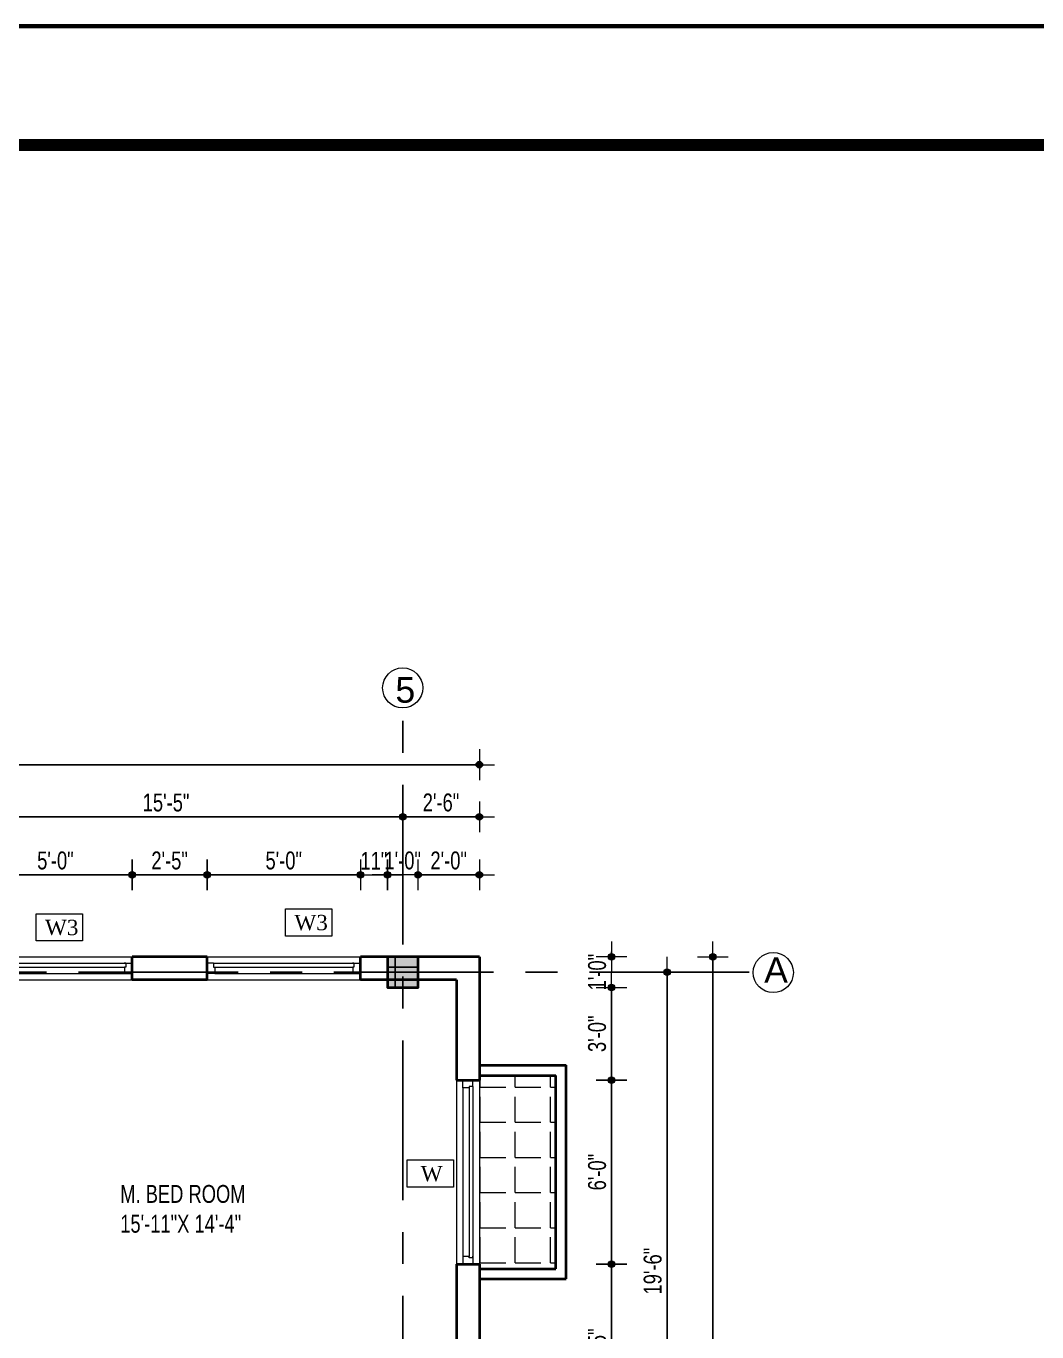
# Model space of a CAD drawing. Header units: inches. Extents: x 108286 to 1018414, y -1240248 to 57686.
# Drawn here: x 506826 to 507222, y -615852 to -615341 of the extents above; entities that cross this region are included whole.
import ezdxf

# ---------------------------------------------------------------- set-up
doc = ezdxf.new("R2010")
doc.units = ezdxf.units.IN
doc.header["$MEASUREMENT"] = 0
doc.linetypes.add('CENTERX2', pattern=[4, 2.5, -0.5, 0.5, -0.5])
for name, color, linetype, lineweight in [('DIMENSION', 142, 'Continuous', 13), ('dimentions', 123, 'Continuous', 9), ('DOOR WINDOW', 6, 'Continuous', 0), ('ELEVATION', 31, 'Continuous', 25), ('furniture', 32, 'Continuous', 13), ('HACTH', 8, 'Continuous', 5), ('pillar', 1, 'Continuous', 35), ('SHEETS', 7, 'Continuous', 60), ('TEXT', 231, 'Continuous', 20), ('WALL', 8, 'Continuous', 35)]:
    doc.layers.add(name, color=color, linetype=linetype, lineweight=lineweight)
doc.layers.add('VEHICLE', color=9, linetype='Continuous')
doc.styles.add('7 INCH', font='swisscl.ttf', dxfattribs={"height": 7})
doc.styles.add('7 INCH str', font='times.ttf', dxfattribs={"height": 6})
doc.dimstyles.new('7 INCH', dxfattribs={"dimscale": 0, "dimtxt": 7, "dimasz": 1, "dimexe": 2, "dimexo": 9, "dimgap": 2, "dimtad": 1, "dimdec": 0, "dimzin": 3, "dimdsep": 46, "dimlunit": 4, "dimtxsty": '7 INCH', "dimblk": 'DIM', "dimcen": 3, "dimdle": 3, "dimse1": 1, "dimse2": 1, "dimclrd": 256, "dimclre": 256, "dimclrt": 7, "dimadec": 1, "dimazin": 2, "dimtfac": 1, "dimtdec": 0, "dimtix": 1, "dimtofl": 0, "dimtmove": 2, "dimatfit": 3, "dimldrblk": 'ARW', "dimfxl": 2, "dimfrac": 2, "dimtolj": 2, "dimtzin": 0, "dimarcsym": 0})
pattern_1 = [(0, (3465.355, -6053.66), (0, 13.75), [10, -3.75]), (90, (3465.355, -6053.66), (-13.75, 8e-16), [10, -3.75])]

# ---------------------------------------------------------------- blocks, each defined once
blk = doc.blocks.new('DFGDG')
at = {"layer": 'pillar'}
blk.add_hatch(color=4, dxfattribs=at).paths.add_polyline_path([(456398.92, -510693.64), (456386.92, -510693.64), (456386.92, -510705.64), (456398.92, -510705.64)])
blk.add_lwpolyline([(456398.92, -510693.64), (456386.92, -510693.64), (456386.92, -510705.64), (456398.92, -510705.64)], close=True, dxfattribs=at)
blk = doc.blocks.new('*U480')
at = {"layer": 'DOOR WINDOW'}
for p, q in [((-184.36, 4.5), (-184.36, -4.5)), ((-184.36, 4.5), (-112.36, 4.5)), ((-181.86, 2), (-184.36, 2)), ((-181.86, 2), (-114.86, 2)), ((-181.86, 2), (-181.86, 0.5)), ((-181.86, 0.5), (-181.36, 0.5)), ((-181.36, 0.5), (-181.36, -2)), ((-181.36, 0.5), (-115.36, 0.5)), ((-114.86, 2), (-115.46, 2)), ((-115.36, 0.5), (-115.36, -2)), ((-114.86, 0.5), (-115.36, 0.5)), ((-115.36, 0.5), (-115.36, -2)), ((-114.86, 0.5), (-115.36, 0.5)), ((-114.86, 2), (-114.86, 0.5)), ((-114.86, 2), (-114.86, 0.5)), ((-114.86, 2), (-112.36, 2)), ((-112.36, 4.5), (-112.36, -4.5)), ((-112.36, 4.5), (-112.36, -4.5)), ((-112.36, 4.5), (-112.36, -4.5)), ((-181.36, -2), (-184.36, -2)), ((-184.36, -4.5), (-112.36, -4.5)), ((-181.36, -2), (-115.36, -2)), ((-115.46, -2), (-115.36, -2)), ((-115.36, -2), (-112.36, -2))]:
    blk.add_line(p, q, dxfattribs=at)
blk = doc.blocks.new('*U484')
at = {"layer": 'DOOR WINDOW'}
for p, q in [((-196.36, 4.5), (-196.36, -4.5)), ((-196.36, 4.5), (-136.36, 4.5)), ((-193.86, 2), (-196.36, 2)), ((-193.86, 2), (-138.86, 2)), ((-193.86, 2), (-193.86, 0.5)), ((-193.86, 0.5), (-193.36, 0.5)), ((-193.36, 0.5), (-193.36, -2)), ((-193.36, 0.5), (-139.36, 0.5)), ((-138.86, 2), (-139.45, 2)), ((-139.36, 0.5), (-139.36, -2)), ((-138.86, 0.5), (-139.36, 0.5)), ((-139.36, 0.5), (-139.36, -2)), ((-138.86, 0.5), (-139.36, 0.5)), ((-138.86, 2), (-138.86, 0.5)), ((-138.86, 2), (-138.86, 0.5)), ((-138.86, 2), (-136.36, 2)), ((-136.36, 4.5), (-136.36, -4.5)), ((-136.36, 4.5), (-136.36, -4.5)), ((-136.36, 4.5), (-136.36, -4.5)), ((-193.36, -2), (-196.36, -2)), ((-196.36, -4.5), (-136.36, -4.5)), ((-193.36, -2), (-139.36, -2)), ((-139.45, -2), (-139.36, -2)), ((-139.36, -2), (-136.36, -2))]:
    blk.add_line(p, q, dxfattribs=at)
blk = doc.blocks.new('*U488')
at = {"layer": 'DOOR WINDOW'}
for p, q in [((-196.36, 4.5), (-196.36, -4.5)), ((-196.36, 4.5), (-136.36, 4.5)), ((-193.86, 2), (-196.36, 2)), ((-193.86, 2), (-138.86, 2)), ((-193.86, 2), (-193.86, 0.5)), ((-193.86, 0.5), (-193.36, 0.5)), ((-193.36, 0.5), (-193.36, -2)), ((-193.36, 0.5), (-139.36, 0.5)), ((-138.86, 2), (-139.45, 2)), ((-139.36, 0.5), (-139.36, -2)), ((-138.86, 0.5), (-139.36, 0.5)), ((-139.36, 0.5), (-139.36, -2)), ((-138.86, 0.5), (-139.36, 0.5)), ((-138.86, 2), (-138.86, 0.5)), ((-138.86, 2), (-138.86, 0.5)), ((-138.86, 2), (-136.36, 2)), ((-136.36, 4.5), (-136.36, -4.5)), ((-136.36, 4.5), (-136.36, -4.5)), ((-136.36, 4.5), (-136.36, -4.5)), ((-193.36, -2), (-196.36, -2)), ((-196.36, -4.5), (-136.36, -4.5)), ((-193.36, -2), (-139.36, -2)), ((-139.45, -2), (-139.36, -2)), ((-139.36, -2), (-136.36, -2))]:
    blk.add_line(p, q, dxfattribs=at)
blk = doc.blocks.new('DIM')
at = {"layer": 'DIMENSION'}
h = blk.add_hatch(color=256, dxfattribs=at)
h.paths.add_polyline_path([(0, 1.28), (0, 0), (1.28, 0, 0.414214)])
h.paths.add_polyline_path([(1.28, 0), (0, 0), (0, -1.28, 0.414214)])
h.paths.add_polyline_path([(0, 0), (-1.28, 0, 0.414214), (0, -1.28)])
h.paths.add_polyline_path([(0, 1.28, 0.414214), (-1.28, 0), (0, 0)])
for p, q in [((0, 6), (0, -6)), ((-6, 0), (6, 0))]:
    blk.add_line(p, q, dxfattribs=at)
blk.add_circle((0, 0), 1.28, dxfattribs=at)
blk = doc.blocks.new('*D781')
at = {"layer": 'Defpoints', "color": 0, "ltscale": 15}
for p in [(506979.79, -615673.09), (506979.79, -615705.15), (507003.79, -615705.15)]:
    blk.add_point(p, dxfattribs=at)
at = {"layer": 'dimentions', "lineweight": -2, "ltscale": 15}
blk.add_line((507002.79, -615673.09), (506980.79, -615673.09), dxfattribs=at)
at = {"layer": 'dimentions', "lineweight": -2, "ltscale": 15, "rotation": 180}
blk.add_blockref('DIM', (506979.79, -615673.09), dxfattribs=at)
at = {"layer": 'dimentions', "lineweight": -2, "ltscale": 15}
blk.add_blockref('DIM', (507003.79, -615673.09), dxfattribs=at)
at = {"layer": 'dimentions', "color": 7, "ltscale": 15, "insert": (506991.79, -615667.51), "char_height": 7, "attachment_point": 5, "style": '7 INCH'}
blk.add_mtext('\\A2;2\'-0"', dxfattribs=at)
blk = doc.blocks.new('ARW')
at = {"layer": 'DIMENSION'}
blk.add_lwpolyline([(-0.5, 0, 0, 3, 0), (-5.5, 0, 0, 0, 0), (-0.5, 0, 0, 0, 0)], format="xyseb", dxfattribs=at)
blk = doc.blocks.new('*D782')
at = {"layer": 'Defpoints', "color": 0, "ltscale": 15}
for p in [(506967.79, -615673.09), (506967.79, -615709.15), (506979.79, -615705.15)]:
    blk.add_point(p, dxfattribs=at)
at = {"layer": 'dimentions', "lineweight": -2, "ltscale": 15}
for p, q in [((506966.79, -615673.09), (506965.79, -615673.09)), ((506980.79, -615673.09), (506981.79, -615673.09))]:
    blk.add_line(p, q, dxfattribs=at)
blk.add_blockref('DIM', (506967.79, -615673.09), dxfattribs=at)
at = {"layer": 'dimentions', "lineweight": -2, "ltscale": 15, "rotation": 180}
blk.add_blockref('DIM', (506979.79, -615673.09), dxfattribs=at)
at = {"layer": 'dimentions', "color": 7, "ltscale": 15, "insert": (506973.79, -615667.51), "char_height": 7, "attachment_point": 5, "style": '7 INCH'}
blk.add_mtext('\\A2;1\'-0"', dxfattribs=at)
blk = doc.blocks.new('*D783')
at = {"layer": 'Defpoints', "color": 0, "ltscale": 15}
for p in [(506957.23, -615673.09), (506957.23, -615705.15), (506967.79, -615709.15)]:
    blk.add_point(p, dxfattribs=at)
at = {"layer": 'dimentions', "lineweight": -2, "ltscale": 15}
for p, q in [((506956.23, -615673.09), (506955.23, -615673.09)), ((506968.79, -615673.09), (506969.79, -615673.09))]:
    blk.add_line(p, q, dxfattribs=at)
blk.add_blockref('DIM', (506957.23, -615673.09), dxfattribs=at)
at = {"layer": 'dimentions', "lineweight": -2, "ltscale": 15, "rotation": 180}
blk.add_blockref('DIM', (506967.79, -615673.09), dxfattribs=at)
at = {"layer": 'dimentions', "color": 7, "ltscale": 15, "insert": (506962.51, -615667.59), "char_height": 7, "attachment_point": 5, "style": '7 INCH'}
blk.add_mtext('\\A2;11"', dxfattribs=at)
blk = doc.blocks.new('*D784')
at = {"layer": 'Defpoints', "color": 0, "ltscale": 15}
for p in [(506897.23, -615673.09), (506897.23, -615705.15), (506957.23, -615705.15)]:
    blk.add_point(p, dxfattribs=at)
at = {"layer": 'dimentions', "lineweight": -2, "ltscale": 15}
blk.add_line((506956.23, -615673.09), (506898.23, -615673.09), dxfattribs=at)
at = {"layer": 'dimentions', "lineweight": -2, "ltscale": 15, "rotation": 180}
blk.add_blockref('DIM', (506897.23, -615673.09), dxfattribs=at)
at = {"layer": 'dimentions', "lineweight": -2, "ltscale": 15}
blk.add_blockref('DIM', (506957.23, -615673.09), dxfattribs=at)
at = {"layer": 'dimentions', "color": 7, "ltscale": 15, "insert": (506927.23, -615667.51), "char_height": 7, "attachment_point": 5, "style": '7 INCH'}
blk.add_mtext('\\A2;5\'-0"', dxfattribs=at)
blk = doc.blocks.new('*D785')
at = {"layer": 'Defpoints', "color": 0, "ltscale": 15}
for p in [(506867.86, -615673.09), (506867.86, -615705.15), (506897.23, -615705.15)]:
    blk.add_point(p, dxfattribs=at)
at = {"layer": 'dimentions', "lineweight": -2, "ltscale": 15}
blk.add_line((506896.23, -615673.09), (506868.86, -615673.09), dxfattribs=at)
at = {"layer": 'dimentions', "lineweight": -2, "ltscale": 15, "rotation": 180}
blk.add_blockref('DIM', (506867.86, -615673.09), dxfattribs=at)
at = {"layer": 'dimentions', "lineweight": -2, "ltscale": 15}
blk.add_blockref('DIM', (506897.23, -615673.09), dxfattribs=at)
at = {"layer": 'dimentions', "color": 7, "ltscale": 15, "insert": (506882.55, -615667.51), "char_height": 7, "attachment_point": 5, "style": '7 INCH'}
blk.add_mtext('\\A2;2\'-5"', dxfattribs=at)
blk = doc.blocks.new('*D786')
at = {"layer": 'Defpoints', "color": 0, "ltscale": 15}
for p in [(506807.86, -615673.09), (506807.86, -615705.15), (506867.86, -615705.15)]:
    blk.add_point(p, dxfattribs=at)
at = {"layer": 'dimentions', "lineweight": -2, "ltscale": 15}
blk.add_line((506866.86, -615673.09), (506808.86, -615673.09), dxfattribs=at)
at = {"layer": 'dimentions', "lineweight": -2, "ltscale": 15, "rotation": 180}
blk.add_blockref('DIM', (506807.86, -615673.09), dxfattribs=at)
at = {"layer": 'dimentions', "lineweight": -2, "ltscale": 15}
blk.add_blockref('DIM', (506867.86, -615673.09), dxfattribs=at)
at = {"layer": 'dimentions', "color": 7, "ltscale": 15, "insert": (506837.86, -615667.51), "char_height": 7, "attachment_point": 5, "style": '7 INCH'}
blk.add_mtext('\\A2;5\'-0"', dxfattribs=at)
blk = doc.blocks.new('*D800')
at = {"layer": 'Defpoints', "color": 0, "ltscale": 15}
for p in [(506973.79, -615650.39), (506788.54, -615705.15), (506973.79, -615705.15)]:
    blk.add_point(p, dxfattribs=at)
at = {"layer": 'dimentions', "lineweight": -2, "ltscale": 15}
blk.add_line((506789.54, -615650.39), (506972.79, -615650.39), dxfattribs=at)
at = {"layer": 'dimentions', "lineweight": -2, "ltscale": 15, "rotation": 180}
blk.add_blockref('DIM', (506788.54, -615650.39), dxfattribs=at)
at = {"layer": 'dimentions', "lineweight": -2, "ltscale": 15}
blk.add_blockref('DIM', (506973.79, -615650.39), dxfattribs=at)
at = {"layer": 'dimentions', "color": 7, "ltscale": 15, "insert": (506881.17, -615644.82), "char_height": 7, "attachment_point": 5, "style": '7 INCH'}
blk.add_mtext('\\A2;15\'-5"', dxfattribs=at)
blk = doc.blocks.new('*D801')
at = {"layer": 'Defpoints', "color": 0, "ltscale": 15}
for p in [(507003.79, -615650.39), (506973.79, -615705.15), (507003.79, -615705.15)]:
    blk.add_point(p, dxfattribs=at)
at = {"layer": 'dimentions', "lineweight": -2, "ltscale": 15}
blk.add_line((506974.79, -615650.39), (507002.79, -615650.39), dxfattribs=at)
at = {"layer": 'dimentions', "lineweight": -2, "ltscale": 15, "rotation": 180}
blk.add_blockref('DIM', (506973.79, -615650.39), dxfattribs=at)
at = {"layer": 'dimentions', "lineweight": -2, "ltscale": 15}
blk.add_blockref('DIM', (507003.79, -615650.39), dxfattribs=at)
at = {"layer": 'dimentions', "color": 7, "ltscale": 15, "insert": (506988.79, -615644.81), "char_height": 7, "attachment_point": 5, "style": '7 INCH'}
blk.add_mtext('\\A2;2\'-6"', dxfattribs=at)
blk = doc.blocks.new('*D802')
at = {"layer": 'Defpoints', "color": 0, "ltscale": 15}
for p in [(506467.79, -615629.98), (506467.79, -615705.15), (507003.79, -615705.15)]:
    blk.add_point(p, dxfattribs=at)
at = {"layer": 'dimentions', "lineweight": -2, "ltscale": 15}
blk.add_line((507002.79, -615629.98), (506468.79, -615629.98), dxfattribs=at)
at = {"layer": 'dimentions', "lineweight": -2, "ltscale": 15, "rotation": 180}
blk.add_blockref('DIM', (506467.79, -615629.98), dxfattribs=at)
at = {"layer": 'dimentions', "lineweight": -2, "ltscale": 15}
blk.add_blockref('DIM', (507003.79, -615629.98), dxfattribs=at)
at = {"layer": 'dimentions', "color": 7, "ltscale": 15, "insert": (506735.79, -615624.4), "char_height": 7, "attachment_point": 5, "style": '7 INCH'}
blk.add_mtext('\\A2;44\'-8"', dxfattribs=at)
blk = doc.blocks.new('*D822')
at = {"layer": 'Defpoints', "color": 0, "ltscale": 15}
for p in [(506979.79, -615705.15), (506979.79, -615717.15), (507055.49, -615717.15)]:
    blk.add_point(p, dxfattribs=at)
at = {"layer": 'dimentions', "lineweight": -2, "ltscale": 15}
for p, q in [((507055.49, -615704.15), (507055.49, -615703.15)), ((507055.49, -615718.15), (507055.49, -615719.15))]:
    blk.add_line(p, q, dxfattribs=at)
for p, rotation in [((507055.49, -615705.15), 270), ((507055.49, -615717.15), 90)]:
    blk.add_blockref('DIM', p, dxfattribs=dict(at, rotation=rotation))
at = {"layer": 'dimentions', "color": 7, "ltscale": 15, "insert": (507049.91, -615711.15), "char_height": 7, "attachment_point": 5, "rotation": 90, "style": '7 INCH'}
blk.add_mtext('\\A2;1\'-0"', dxfattribs=at)
blk = doc.blocks.new('*D823')
at = {"layer": 'Defpoints', "color": 0, "ltscale": 15}
for p in [(506979.79, -615717.15), (507003.79, -615753.41), (507055.49, -615753.41)]:
    blk.add_point(p, dxfattribs=at)
at = {"layer": 'dimentions', "lineweight": -2, "ltscale": 15}
blk.add_line((507055.49, -615718.15), (507055.49, -615752.41), dxfattribs=at)
for p, rotation in [((507055.49, -615717.15), 90), ((507055.49, -615753.41), 270)]:
    blk.add_blockref('DIM', p, dxfattribs=dict(at, rotation=rotation))
at = {"layer": 'dimentions', "color": 7, "ltscale": 15, "insert": (507049.9, -615735.28), "char_height": 7, "attachment_point": 5, "rotation": 90, "style": '7 INCH'}
blk.add_mtext('\\A2;3\'-0"', dxfattribs=at)
blk = doc.blocks.new('*D824')
at = {"layer": 'Defpoints', "color": 0, "ltscale": 15}
for p in [(507003.79, -615753.41), (507003.79, -615825.41), (507055.49, -615825.41)]:
    blk.add_point(p, dxfattribs=at)
at = {"layer": 'dimentions', "lineweight": -2, "ltscale": 15}
blk.add_line((507055.49, -615754.41), (507055.49, -615824.41), dxfattribs=at)
for p, rotation in [((507055.49, -615753.41), 90), ((507055.49, -615825.41), 270)]:
    blk.add_blockref('DIM', p, dxfattribs=dict(at, rotation=rotation))
at = {"layer": 'dimentions', "color": 7, "ltscale": 15, "insert": (507049.91, -615789.41), "char_height": 7, "attachment_point": 5, "rotation": 90, "style": '7 INCH'}
blk.add_mtext('\\A2;6\'-0"', dxfattribs=at)
blk = doc.blocks.new('*D825')
at = {"layer": 'Defpoints', "color": 0, "ltscale": 15}
for p in [(507003.79, -615825.41), (507003.79, -615890.04), (507055.49, -615890.04)]:
    blk.add_point(p, dxfattribs=at)
at = {"layer": 'dimentions', "lineweight": -2, "ltscale": 15}
blk.add_line((507055.49, -615826.41), (507055.49, -615889.04), dxfattribs=at)
for p, rotation in [((507055.49, -615825.41), 90), ((507055.49, -615890.04), 270)]:
    blk.add_blockref('DIM', p, dxfattribs=dict(at, rotation=rotation))
at = {"layer": 'dimentions', "color": 7, "ltscale": 15, "insert": (507049.92, -615857.72), "char_height": 7, "attachment_point": 5, "rotation": 90, "style": '7 INCH'}
blk.add_mtext('\\A2;5\'-5"', dxfattribs=at)
blk = doc.blocks.new('*D831')
at = {"layer": 'Defpoints', "color": 0, "ltscale": 15}
for p in [(507003.79, -615711.15), (507077.26, -615711.15), (506979.79, -615945.15)]:
    blk.add_point(p, dxfattribs=at)
at = {"layer": 'dimentions', "lineweight": -2, "ltscale": 15}
blk.add_line((507077.26, -615944.15), (507077.26, -615712.15), dxfattribs=at)
for p, rotation in [((507077.26, -615711.15), 90), ((507077.26, -615945.15), 270)]:
    blk.add_blockref('DIM', p, dxfattribs=dict(at, rotation=rotation))
at = {"layer": 'dimentions', "color": 7, "ltscale": 15, "insert": (507071.67, -615828.15), "char_height": 7, "attachment_point": 5, "rotation": 90, "style": '7 INCH'}
blk.add_mtext('\\A2;19\'-6"', dxfattribs=at)
blk = doc.blocks.new('*D832')
at = {"layer": 'Defpoints', "color": 0, "ltscale": 15}
for p in [(507003.79, -615705.15), (506806.54, -616202.79), (507095.16, -616202.79)]:
    blk.add_point(p, dxfattribs=at)
at = {"layer": 'dimentions', "lineweight": -2, "ltscale": 15}
blk.add_line((507095.16, -615706.15), (507095.16, -616201.79), dxfattribs=at)
for p, rotation in [((507095.16, -615705.15), 90), ((507095.16, -616202.79), 270)]:
    blk.add_blockref('DIM', p, dxfattribs=dict(at, rotation=rotation))
at = {"layer": 'dimentions', "color": 7, "ltscale": 15, "insert": (507089.57, -615953.97), "char_height": 7, "attachment_point": 5, "rotation": 90, "style": '7 INCH'}
blk.add_mtext('\\A2;41\'-6"', dxfattribs=at)

msp = doc.modelspace()

# ---------------------------------------------------------------- hatches: boundary and pattern name
at = {"layer": 'HACTH', "ltscale": 15}
h = msp.add_hatch(dxfattribs=at)
h.set_pattern_fill('ANGLE', color=256, scale=50, style=0)
h.set_pattern_definition(pattern_1)
h.paths.add_polyline_path([(507033.79, -615751.6), (507003.79, -615751.6), (507003.79, -615753.41), (507003.79, -615758.46), (507033.79, -615758.46)])
h = msp.add_hatch(dxfattribs=at)
h.set_pattern_fill('ANGLE', color=256, scale=50, style=0)
h.set_pattern_definition(pattern_1)
h.paths.add_polyline_path([(507033.79, -615758.46), (507003.79, -615758.46), (507003.79, -615774.46), (507033.79, -615774.46)])
h = msp.add_hatch(dxfattribs=at)
h.set_pattern_fill('ANGLE', color=256, scale=50, style=0)
h.set_pattern_definition(pattern_1)
h.paths.add_polyline_path([(507033.79, -615774.46), (507003.79, -615774.46), (507003.79, -615825.41), (507003.79, -615827.22), (507033.79, -615827.22)])

# ---------------------------------------------------------------- linework, layer by layer
at = {"layer": 'dimentions', "ltscale": 15}
for points in [[(506830.28, -615688.28), (506848.46, -615688.28), (506848.46, -615698.95), (506830.28, -615698.95)], [(506927.9, -615686.37), (506946.09, -615686.37), (506946.09, -615697.04), (506927.9, -615697.04)], [(506975.51, -615784.65), (506993.7, -615784.65), (506993.7, -615795.32), (506975.51, -615795.32)]]:
    msp.add_lwpolyline(points, close=True, dxfattribs=at)
at = {"layer": 'ELEVATION', "color": 0}
for p, q in [((506967.79, -615705.15), (506979.79, -615705.15)), ((506979.79, -615709.15), (506967.79, -615709.15)), ((506970.79, -615705.15), (506970.79, -615717.15)), ((506970.79, -615705.15), (506970.79, -615717.15)), ((506979.79, -615705.15), (506979.79, -615717.15)), ((506967.79, -615714.15), (506994.79, -615714.15)), ((506967.79, -615714.15), (506979.79, -615714.15))]:
    msp.add_line(p, q, dxfattribs=at)
at = {"layer": 'furniture'}
for centre in [(506973.79, -615599.95), (507118.85, -615711.33)]:
    msp.add_circle(centre, 7.85, dxfattribs=at)
at = {"layer": 'SHEETS'}
for points in [[(505946.57, -615341.01), (509042.57, -615341.01), (509042.57, -617441.01), (505946.57, -617441.01)], [(506039.57, -615386.01), (508997.57, -615386.01), (508997.57, -617396.01), (506039.57, -617396.01)], [(506040.57, -615387.01), (508996.57, -615387.01), (508996.57, -617395.01), (506040.57, -617395.01)], [(506041.57, -615388.01), (508995.57, -615388.01), (508995.57, -617394.01), (506041.57, -617394.01)], [(506042.57, -615389.01), (508994.57, -615389.01), (508994.57, -617393.01), (506042.57, -617393.01)]]:
    msp.add_lwpolyline(points, close=True, dxfattribs=at)
at = {"layer": 'VEHICLE', "linetype": 'CENTERX2', "ltscale": 25}
for p, q in [((506973.79, -616300.35), (506973.79, -615607.8)), ((506246.88, -615711.15), (507110.99, -615711.15))]:
    msp.add_line(p, q, dxfattribs=at)
at = {"layer": 'WALL', "color": 0}
for p, q in [((506897.23, -615705.15), (506867.86, -615705.15)), ((506867.86, -615714.15), (506867.86, -615705.15)), ((506897.23, -615714.15), (506897.23, -615705.15)), ((507003.79, -615705.15), (506957.23, -615705.15)), ((506957.23, -615714.15), (506957.23, -615705.15)), ((507003.79, -615705.15), (507003.79, -615753.41)), ((506897.23, -615714.15), (506867.86, -615714.15)), ((506994.79, -615714.15), (506957.23, -615714.15)), ((506994.79, -615714.15), (506994.79, -615753.41)), ((507003.79, -615747.6), (507037.79, -615747.6)), ((507037.79, -615831.22), (507037.79, -615747.6)), ((506994.79, -615753.41), (507003.79, -615753.41)), ((507003.79, -615751.6), (507033.79, -615751.6)), ((507033.79, -615827.22), (507033.79, -615751.6)), ((506994.79, -615825.41), (506994.79, -615890.04)), ((506994.79, -615825.41), (507003.79, -615825.41)), ((507003.79, -615825.41), (507003.79, -615890.04)), ((507003.79, -615827.22), (507033.79, -615827.22)), ((507003.79, -615831.22), (507037.79, -615831.22))]:
    msp.add_line(p, q, dxfattribs=at)

# ---------------------------------------------------------------- block references
for name, p in [('*U484', (507004.22, -615709.65)), ('*U488', (507093.59, -615709.65))]:
    msp.add_blockref(name, p)
at = {"rotation": 270}
msp.add_blockref('*U480', (506999.29, -615937.77), dxfattribs=at)
at = {"layer": 'DIMENSION'}
msp.add_blockref('DFGDG', (50580.88, -105011.51), dxfattribs=at)

# ---------------------------------------------------------------- texts
at = {"layer": 'dimentions', "ltscale": 15, "char_height": 6, "width": 18.613, "attachment_point": 1, "style": '7 INCH str'}
for s, insert in [('W3', (506931.41, -615688.75)), ('W3', (506833.79, -615690.67)), ('W', (506980.86, -615787.03))]:
    msp.add_mtext(s, dxfattribs=dict(at, insert=insert))
at = {"layer": 'furniture', "char_height": 10, "width": 7.2682, "attachment_point": 1, "style": '7 INCH'}
for s, insert in [('{\\fArial|b0|i0|c0|p34;5}', (506970.92, -615595.73)), ('{\\fArial|b0|i0|c0|p34;A}', (507115.27, -615705.34))]:
    msp.add_mtext(s, dxfattribs=dict(at, insert=insert))
at = {"layer": 'TEXT', "insert": (506863.23, -615794.43), "char_height": 7, "width": 57.3601, "attachment_point": 1, "style": '7 INCH'}
msp.add_mtext('M. BED ROOM\\P15\'-11"X 14\'-4"', dxfattribs=at)

# ---------------------------------------------------------------- dimensions: what is measured, and where the dimension line sits
at = {"layer": 'dimentions', "ltscale": 15}
for base, p1, p2, picture, middle in [((506467.79, -615629.98), (507003.79, -615705.15), (506467.79, -615705.15), '*D802', (506735.79, -615624.4)), ((506973.79, -615650.39), (506788.54, -615705.15), (506973.79, -615705.15), '*D800', (506881.17, -615644.82)), ((507003.79, -615650.39), (506973.79, -615705.15), (507003.79, -615705.15), '*D801', (506988.79, -615644.81)), ((506807.86, -615673.09), (506867.86, -615705.15), (506807.86, -615705.15), '*D786', (506837.86, -615667.51)), ((506867.86, -615673.09), (506897.23, -615705.15), (506867.86, -615705.15), '*D785', (506882.55, -615667.51)), ((506897.23, -615673.09), (506957.23, -615705.15), (506897.23, -615705.15), '*D784', (506927.23, -615667.51)), ((506957.23, -615673.09), (506967.79, -615709.15), (506957.23, -615705.15), '*D783', (506962.51, -615667.59)), ((506967.79, -615673.09), (506979.79, -615705.15), (506967.79, -615709.15), '*D782', (506973.79, -615667.51)), ((506979.79, -615673.09), (507003.79, -615705.15), (506979.79, -615705.15), '*D781', (506991.79, -615667.51))]:
    dim = msp.add_linear_dim(base=base, p1=p1, p2=p2, dimstyle='7 INCH', override={"dimscale": 1}, dxfattribs=at)
    dim.commit()
    dim.dimension.update_dxf_attribs({"geometry": picture, "text_midpoint": middle})
for base, p1, p2, picture, middle in [((507095.16, -616202.79), (507003.79, -615705.15), (506806.54, -616202.79), '*D832', (507089.57, -615953.97)), ((507055.49, -615717.15), (506979.79, -615705.15), (506979.79, -615717.15), '*D822', (507049.91, -615711.15)), ((507077.26, -615711.15), (506979.79, -615945.15), (507003.79, -615711.15), '*D831', (507071.67, -615828.15)), ((507055.49, -615753.41), (506979.79, -615717.15), (507003.79, -615753.41), '*D823', (507049.9, -615735.28)), ((507055.49, -615825.41), (507003.79, -615753.41), (507003.79, -615825.41), '*D824', (507049.91, -615789.41)), ((507055.49, -615890.04), (507003.79, -615825.41), (507003.79, -615890.04), '*D825', (507049.92, -615857.72))]:
    dim = msp.add_linear_dim(base=base, p1=p1, p2=p2, angle=90, dimstyle='7 INCH', override={"dimscale": 1}, dxfattribs=at)
    dim.commit()
    dim.dimension.update_dxf_attribs({"geometry": picture, "text_midpoint": middle})

doc.saveas('drawing.dxf')
